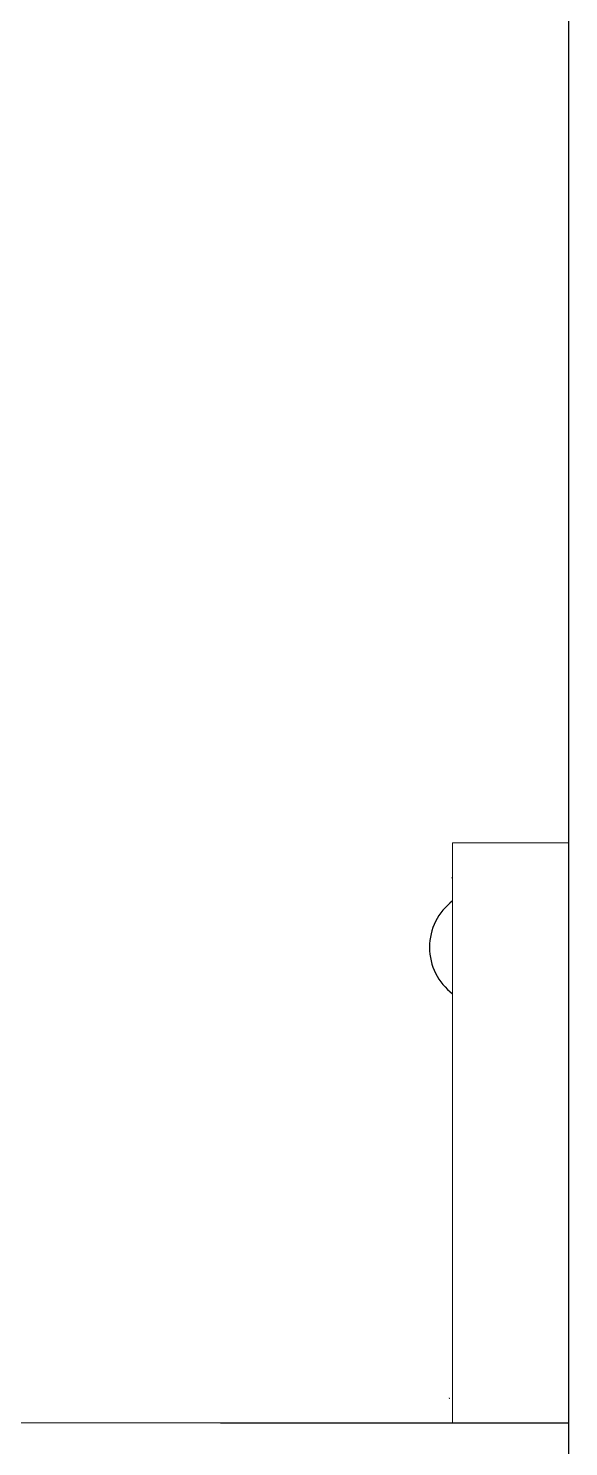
# Model space of a CAD drawing. Header units: millimetres. Extents: x 33350 to 35310, y -217097 to -211540.
# Drawn here: x 34056.9 to 34103.5, y -213746.1 to -213623.9 of the extents above; entities that cross this region are included whole.
import ezdxf
from ezdxf.enums import TextEntityAlignment as Align

# ---------------------------------------------------------------- set-up
doc = ezdxf.new("R2010")
doc.units = ezdxf.units.MM
doc.header["$LTSCALE"] = 60
doc.header["$MEASUREMENT"] = 0
doc.linetypes.add('BORDER', pattern=[1.75, 0.5, -0.25, 0.5, -0.25, 0, -0.25])
doc.linetypes.add('DOT', pattern=[6.35, 0, -6.35])
for name, color, linetype, lineweight in [('-DWG_ANA', 7, 'Continuous', 0), ('-DWG_ANA_1', 7, 'BORDER', 25), ('-DWG_DETAY1', 7, 'Continuous', 25), ('-DWG_DETAY4', 7, 'DOT', 18), ('NO', 7, 'Continuous', 0), ('PLAN', 253, 'Continuous', 0)]:
    doc.layers.add(name, color=color, linetype=linetype, lineweight=lineweight)
doc.layers.add('BL-G', color=102, linetype='Continuous')
doc.layers.add('TEFRIŞ', color=223, linetype='Continuous')
doc.styles.add('ROMANS', font='ROMANSTW.SHX', dxfattribs={"width": 0.8})

# ---------------------------------------------------------------- blocks, each defined once
blk = doc.blocks.new('T_190')
at = {"layer": '-DWG_ANA', "color": 0}
blk.add_lwpolyline([(0, 0), (190, 0), (190, -70), (0, -70)], close=True, dxfattribs=at)
blk = doc.blocks.new('TPC190L')
at = {"layer": '-DWG_ANA', "color": 0, "linetype": 'Continuous'}
blk.add_blockref('T_190', (0, 0), dxfattribs=at)
at = {"layer": 'NO', "linetype": 'Continuous', "style": 'ROMANS', "width": 0.8}
blk.add_attdef('NO', text='', height=10, dxfattribs=at).set_placement((168, -55), align=Align.MIDDLE)
blk = doc.blocks.new('RBS100')
at = {"layer": '-DWG_ANA', "color": 0}
blk.add_lwpolyline([(0, -10), (0, 0), (0, 0), (50, 0), (50, -10), (0, -10)], close=True, dxfattribs=at)
at = {"layer": '-DWG_DETAY1', "color": 0, "linetype": 'Continuous'}
blk.add_arc((9, -7), 5, 216.8699, 323.1301, dxfattribs=at)
at = {"layer": '-DWG_DETAY4', "color": 0}
blk.add_lwpolyline([(47.94, -10.27), (8.35, -27.94, -0.123216), (3, -10, -0.167461)], format="xyb", dxfattribs=at)
at = {"layer": 'NO', "color": 0, "invisible_edges": 14}
blk.add_3dface([(14, -10, 1), (34, -10, 1), (34, -40, 1), (14, -40, 1)], dxfattribs=at)
at = {"layer": 'NO', "linetype": 'Continuous', "style": 'ROMANS', "width": 0.8}
blk.add_attdef('NO', text='', height=10, dxfattribs=at).set_placement((40, -27), align=Align.MIDDLE)
blk = doc.blocks.new('TCR190R')
at = {"layer": 'PLAN', "color": 0, "linetype": 'Continuous'}
blk.add_blockref('T_190', (0, 0), dxfattribs=at)
at = {"layer": 'NO', "linetype": 'Continuous', "style": 'ROMANS', "width": 0.8}
blk.add_attdef('NO', text='', height=10, dxfattribs=at).set_placement((168, -55), align=Align.MIDDLE)
blk = doc.blocks.new('RRN193')
at = {"layer": '-DWG_ANA_1', "color": 0}
blk.add_lwpolyline([(0, -30), (0, 0), (190, 0), (190, -30)], close=True, dxfattribs=at)
at = {"layer": 'NO', "linetype": 'Continuous', "style": 'ROMANS', "width": 0.8}
blk.add_attdef('NO', text='', height=10, dxfattribs=at).set_placement((170, -17), align=Align.MIDDLE)

msp = doc.modelspace()

# ---------------------------------------------------------------- linework, layer by layer
at = {"layer": 'TEFRIŞ'}
msp.add_line((34103.49, -213024.09), (34103.49, -213931.57), dxfattribs=at)

# ---------------------------------------------------------------- block references
at = {"layer": 'BL-G', "linetype": 'Continuous', "rotation": 270}
for name, p in [('TPC190L', (34103.49, -213554.09)), ('RBS100', (34103.49, -213694.09)), ('TCR190R', (34103.49, -213744.09)), ('RRN193', (34103.49, -213744.09))]:
    msp.add_blockref(name, p, dxfattribs=at)

doc.saveas('drawing.dxf')
